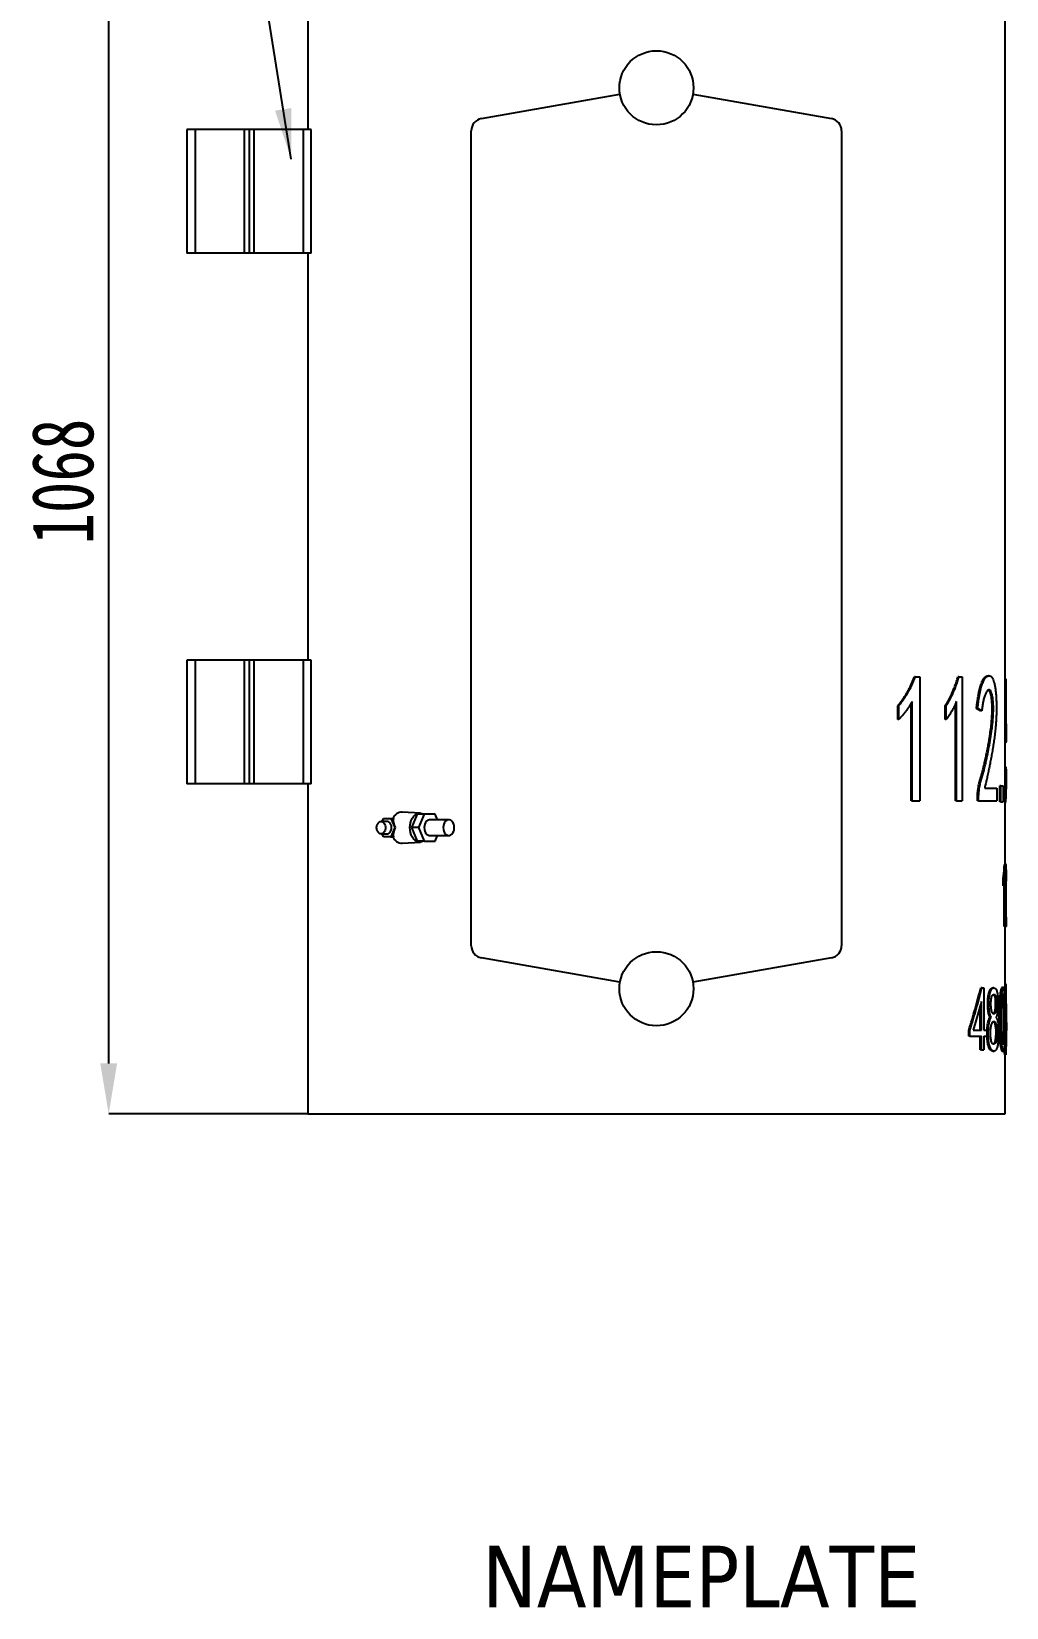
# Model space of a CAD drawing. Header units: millimetres. Extents: x 0 to 6631, y 0 to 4689.
# Drawn here: x 1913 to 2703, y 2361 to 3638 of the extents above; entities that cross this region are included whole.
import ezdxf

# ---------------------------------------------------------------- set-up
doc = ezdxf.new("R2010")
doc.units = ezdxf.units.MM
doc.header["$LTSCALE"] = 13
for name, color, linetype in [('几何体', 7, 'Continuous'), ('尺寸', 3, 'Continuous'), ('注释', 2, 'Continuous')]:
    doc.layers.add(name, color=color, linetype=linetype)
doc.layers.add('铁心', color=3, linetype='Continuous', lineweight=0)
doc.styles.add('SLDTEXTSTYLE0', font='hyswlongfangsong.ttf')
doc.styles.get("Standard").update_dxf_attribs({"font": 'gbenor.shx', "bigfont": 'gbcbig.shx'})
doc.styles.add('Tahoma$001', font='tahoma.ttf', dxfattribs={"height": 2.159784})
doc.dimstyles.new('SLDDIMSTYLE0', dxfattribs={"dimtxt": 50, "dimasz": 40.8, "dimexe": 0, "dimexo": 0.0625, "dimgap": 12.5, "dimtad": 2, "dimdec": 0, "dimrnd": 1e-09, "dimzin": 12, "dimdsep": 46, "dimtxsty": 'SLDTEXTSTYLE0', "dimsah": 1, "dimcen": 0.09, "dimadec": 0, "dimazin": 3, "dimtfac": 1, "dimtdec": 0, "dimtmove": 0, "dimatfit": 0, "dimfxl": 1, "dimfrac": 2, "dimtolj": 1, "dimtzin": 12, "dimarcsym": 0})
doc.dimstyles.new('SLDDIMSTYLE2', dxfattribs={"dimtxt": 0.18, "dimasz": 40.8, "dimexe": 0, "dimexo": 0.0625, "dimgap": 0, "dimtad": 0, "dimtih": 1, "dimtoh": 1, "dimdec": 0, "dimrnd": 1e-09, "dimzin": 0, "dimdsep": 46, "dimtxsty": 'Standard', "dimsah": 1, "dimcen": 0.09, "dimadec": 0, "dimazin": 0, "dimtfac": 40.8, "dimtdec": 0, "dimtofl": 0, "dimtmove": 0, "dimatfit": 3, "dimfxl": 1, "dimfrac": 2, "dimtolj": 1, "dimtzin": 0, "dimarcsym": 0})

# ---------------------------------------------------------------- blocks, each defined once
blk = doc.blocks.new('*D9')
at = {"layer": 'Defpoints', "color": 0, "transparency": 16777216}
for p in [(1975.3, 3828.2), (2130.4, 3828.2), (2136.5, 2760.7)]:
    blk.add_point(p, dxfattribs=at)
at = {"layer": '尺寸', "color": 0, "lineweight": -2, "transparency": 16777216}
for p, q in [((2130.3, 3828.2), (1975.3, 3828.2)), ((1975.3, 2801.5), (1975.3, 3787.4)), ((2136.4, 2760.7), (1975.3, 2760.7))]:
    blk.add_line(p, q, dxfattribs=at)
at = {"layer": '尺寸', "color": 0, "transparency": 16777216}
for points in [[(1968.5, 3787.4), (1982.1, 3787.4), (1975.3, 3828.2)], [(1968.5, 2801.5), (1982.1, 2801.5), (1975.3, 2760.7)]]:
    blk.add_solid(points, dxfattribs=at)
at = {"layer": '尺寸', "color": 0, "transparency": 16777216, "insert": (1912.8, 3273), "char_height": 50, "attachment_point": 2, "rotation": 90, "style": 'SLDTEXTSTYLE0'}
blk.add_mtext('\\A1;1068', dxfattribs=at)

msp = doc.modelspace()

# ---------------------------------------------------------------- linework, layer by layer
at = {"layer": '几何体'}
for p, q in [((2136.5, 3794.19), (2136.5, 3558.19)), ((2701.5, 2962.74), (2701.5, 3673.68)), ((2277.26, 3567.08), (2389.45, 3586.87)), ((2448.54, 3586.87), (2560.73, 3567.08)), ((2038.56, 3558.19), (2038.56, 3458.19)), ((2045.24, 3558.19), (2038.56, 3558.19)), ((2045.24, 3558.19), (2045.24, 3458.19)), ((2085, 3558.19), (2045.24, 3558.19)), ((2085, 3558.19), (2085, 3458.19)), ((2089, 3558.19), (2085, 3558.19)), ((2089, 3558.19), (2089, 3458.19)), ((2093, 3558.19), (2089, 3558.19)), ((2093, 3558.19), (2093, 3458.19)), ((2132.76, 3558.19), (2093, 3558.19)), ((2132.76, 3558.19), (2132.76, 3458.19)), ((2139.43, 3558.19), (2132.76, 3558.19)), ((2139.43, 3458.19), (2139.43, 3558.19)), ((2269, 2896.92), (2269, 3557.24)), ((2569, 3557.24), (2569, 2896.92)), ((2045.24, 3458.19), (2038.56, 3458.19)), ((2085, 3458.19), (2045.24, 3458.19)), ((2089, 3458.19), (2085, 3458.19)), ((2093, 3458.19), (2089, 3458.19)), ((2132.76, 3458.19), (2093, 3458.19)), ((2139.43, 3458.19), (2132.76, 3458.19)), ((2136.5, 3458.19), (2136.5, 3128.19)), ((2038.56, 3128.19), (2038.56, 3028.19)), ((2045.24, 3128.19), (2038.56, 3128.19)), ((2045.24, 3128.19), (2045.24, 3028.19)), ((2085, 3128.19), (2045.24, 3128.19)), ((2085, 3128.19), (2085, 3028.19)), ((2089, 3128.19), (2085, 3128.19)), ((2089, 3128.19), (2089, 3028.19)), ((2093, 3128.19), (2089, 3128.19)), ((2093, 3128.19), (2093, 3028.19)), ((2132.76, 3128.19), (2093, 3128.19)), ((2132.76, 3128.19), (2132.76, 3028.19)), ((2139.43, 3128.19), (2132.76, 3128.19)), ((2139.43, 3028.19), (2139.43, 3128.19)), ((2628.64, 3114.78), (2627.9, 3114.78)), ((2628.64, 3114.78), (2632.38, 3114.78)), ((2632.38, 3114.78), (2632.38, 3014.2)), ((2663.96, 3114.78), (2663.1, 3114.78)), ((2663.96, 3114.78), (2666.74, 3114.78)), ((2666.74, 3114.78), (2666.74, 3014.2)), ((2687.53, 3115.37), (2686.58, 3115.37)), ((2688.55, 3115.59), (2687.95, 3115.59)), ((2688.9, 3115.59), (2688.76, 3115.59)), ((2702.19, 3113.03), (2701.5, 3113.03)), ((2614.59, 3080.28), (2614.59, 3091.39)), ((2615.28, 3091.39), (2614.59, 3091.39)), ((2615.28, 3080.28), (2615.28, 3091.39)), ((2625.38, 3014.2), (2625.38, 3093.63)), ((2626.11, 3014.2), (2626.11, 3094.9)), ((2652.94, 3080.28), (2652.94, 3091.39)), ((2653.77, 3091.39), (2652.94, 3091.39)), ((2653.77, 3080.28), (2653.77, 3091.39)), ((2661.2, 3014.2), (2661.2, 3092.93)), ((2662.06, 3014.2), (2662.06, 3094.9)), ((2615.28, 3080.28), (2614.59, 3080.28)), ((2653.77, 3080.28), (2652.94, 3080.28)), ((2681.61, 3087.3), (2678.22, 3089.05)), ((2679.14, 3089.05), (2678.22, 3089.05)), ((2682.54, 3087.3), (2679.14, 3089.05)), ((2682.54, 3087.3), (2681.61, 3087.3)), ((2702.47, 3062.74), (2701.47, 3062.74)), ((2702.24, 3061.57), (2701.5, 3061.57)), ((2702.24, 3061.57), (2702.47, 3062.74)), ((2702.31, 3041.68), (2701.5, 3041.68)), ((2702.49, 3038.76), (2702.31, 3041.68)), ((2045.24, 3028.19), (2038.56, 3028.19)), ((2085, 3028.19), (2045.24, 3028.19)), ((2089, 3028.19), (2085, 3028.19)), ((2093, 3028.19), (2089, 3028.19)), ((2132.76, 3028.19), (2093, 3028.19)), ((2139.43, 3028.19), (2132.76, 3028.19)), ((2136.5, 3028.19), (2136.5, 2760.69)), ((2697.03, 3013.61), (2697.03, 3026.48)), ((2698.02, 3026.48), (2697.03, 3026.48)), ((2698.02, 3013.61), (2698.02, 3026.48)), ((2698.02, 3026.48), (2699.72, 3026.48)), ((2699.72, 3026.48), (2699.72, 3013.61)), ((2702.49, 3038.76), (2701.49, 3038.76)), ((2626.11, 3014.2), (2625.38, 3014.2)), ((2626.11, 3014.2), (2632.38, 3014.2)), ((2662.06, 3014.2), (2661.2, 3014.2)), ((2662.06, 3014.2), (2666.74, 3014.2)), ((2678.95, 3014.2), (2678.95, 3016.54)), ((2679.87, 3016.54), (2678.95, 3016.54)), ((2679.87, 3014.2), (2678.95, 3014.2)), ((2679.87, 3014.2), (2679.87, 3016.54)), ((2679.87, 3014.2), (2694.66, 3014.2)), ((2684.88, 3024.72), (2694.66, 3024.72)), ((2694.66, 3024.72), (2694.66, 3014.2)), ((2227.97, 3004.27), (2213.09, 3005.27)), ((2225.21, 3003.59), (2220.72, 2992.59)), ((2230.87, 3003.59), (2225.21, 3003.59)), ((2230.87, 3003.59), (2226.38, 2992.59)), ((2239.85, 3003.59), (2230.87, 3003.59)), ((2241.75, 2998.94), (2239.85, 3003.59)), ((2698.02, 3013.61), (2697.03, 3013.61)), ((2698.02, 3013.61), (2699.72, 3013.61)), ((2200.85, 2997.59), (2195.9, 2997.59)), ((2196.77, 2997.59), (2197.79, 3000.09)), ((2197.79, 3000.09), (2203.92, 3000.09)), ((2203.92, 3000.09), (2206.98, 2992.59)), ((2203.92, 3000.09), (2205.89, 3000.09)), ((2206.98, 2992.59), (2203.92, 2985.09)), ((2206.98, 2992.59), (2207.36, 2992.59)), ((2226.38, 2992.59), (2220.72, 2992.59)), ((2220.72, 2992.59), (2225.21, 2981.59)), ((2226.38, 2992.59), (2230.87, 2981.59)), ((2250.78, 2998.94), (2235.36, 2998.94)), ((2195.9, 2987.59), (2200.85, 2987.59)), ((2197.79, 2985.09), (2196.77, 2987.59)), ((2203.92, 2985.09), (2197.79, 2985.09)), ((2203.92, 2985.09), (2205.89, 2985.09)), ((2213.09, 2979.9), (2227.97, 2980.9)), ((2230.87, 2981.59), (2225.21, 2981.59)), ((2230.87, 2981.59), (2239.85, 2981.59)), ((2235.36, 2986.24), (2250.78, 2986.24)), ((2239.85, 2981.59), (2241.75, 2986.24)), ((2701.87, 2962.74), (2700.88, 2962.74)), ((2701.75, 2963.1), (2701.5, 2963.1)), ((2702.09, 2962.74), (2702.09, 2912.44)), ((2699.83, 2945.48), (2699.83, 2951.04)), ((2700.82, 2951.04), (2699.83, 2951.04)), ((2700.82, 2945.48), (2700.82, 2951.04)), ((2701.71, 2912.44), (2701.71, 2952.79)), ((2702.49, 2949.87), (2702.09, 2949.87)), ((2702.39, 2948.99), (2702.49, 2949.87)), ((2700.82, 2945.48), (2699.83, 2945.48)), ((2700.71, 2912.44), (2700.71, 2945.48)), ((2702.39, 2948.99), (2702.09, 2948.99)), ((2701.71, 2912.44), (2700.71, 2912.44)), ((2701.5, 2849.25), (2701.5, 2912.44)), ((2701.71, 2912.44), (2702.09, 2912.44)), ((2702.47, 2913.61), (2702.09, 2913.61)), ((2702.47, 2912.44), (2702.09, 2912.44)), ((2702.47, 2912.44), (2702.47, 2913.61)), ((2389.45, 2867.29), (2277.26, 2887.07)), ((2560.73, 2887.07), (2448.54, 2867.29)), ((2682.61, 2862.74), (2681.68, 2862.74)), ((2682.61, 2862.74), (2684.2, 2862.74)), ((2684.2, 2862.74), (2684.2, 2828.53)), ((2692.39, 2862.73), (2691.42, 2862.73)), ((2699.99, 2863.03), (2699, 2863.03)), ((2702.18, 2865.66), (2701.5, 2865.66)), ((2682.18, 2851.63), (2675.63, 2828.53)), ((2681.25, 2828.53), (2681.25, 2848.35)), ((2682.18, 2828.53), (2682.18, 2851.63)), ((2690.08, 2839.05), (2689.12, 2839.05)), ((2702.5, 2834.71), (2702.5, 2841.68)), ((2672.06, 2823.56), (2672.06, 2828.53)), ((2672.95, 2828.53), (2672.06, 2828.53)), ((2672.95, 2823.56), (2672.06, 2823.56)), ((2672.95, 2823.56), (2672.95, 2828.53)), ((2672.95, 2823.56), (2682.18, 2823.56)), ((2675.63, 2828.53), (2682.18, 2828.53)), ((2681.25, 2812.44), (2681.25, 2823.56)), ((2682.18, 2812.44), (2682.18, 2823.56)), ((2684.2, 2828.53), (2686.61, 2828.53)), ((2684.2, 2823.56), (2686.61, 2823.56)), ((2684.2, 2823.56), (2684.2, 2812.44)), ((2686.61, 2828.53), (2686.61, 2823.56)), ((2687.75, 2826.77), (2686.8, 2826.77)), ((2702.47, 2834.71), (2702.12, 2808.64)), ((2682.18, 2812.44), (2681.25, 2812.44)), ((2682.18, 2812.44), (2684.2, 2812.44)), ((2691.55, 2811.57), (2692.51, 2811.57)), ((2699, 2811.52), (2699.99, 2811.52)), ((2700.95, 2810.4), (2701.05, 2815.51)), ((2701.12, 2808.64), (2700.95, 2810.4)), ((2701.95, 2810.4), (2700.95, 2810.4)), ((2702.12, 2808.64), (2701.95, 2810.4)), ((2702.12, 2808.64), (2701.12, 2808.64)), ((2701.5, 2760.69), (2701.5, 2808.64)), ((2136.5, 2760.69), (2419, 2760.69)), ((2419, 2760.69), (2701.5, 2760.69))]:
    msp.add_line(p, q, dxfattribs=at)
at = {"layer": '几何体', "flags": 128}
for points in [[(2219.31, 2992.59), (2219.44, 2994.62), (2219.81, 2996.59), (2220.42, 2998.44), (2221.25, 3000.11), (2222.26, 3001.55), (2223.45, 3002.72), (2224.75, 3003.58), (2226.15, 3004.11), (2227.58, 3004.29), (2229.02, 3004.11), (2230.4, 3003.59)], [(2192.37, 2992.59), (2192.5, 2993.94), (2192.88, 2995.19), (2193.49, 2996.24), (2194.28, 2997.03), (2195.18, 2997.48), (2196.15, 2997.58), (2197.09, 2997.3), (2197.94, 2996.67), (2198.65, 2995.74), (2199.15, 2994.58), (2199.41, 2993.27), (2199.41, 2991.91), (2199.15, 2990.6), (2198.65, 2989.43), (2197.94, 2988.5), (2197.09, 2987.88), (2196.15, 2987.6), (2195.18, 2987.69), (2194.28, 2988.15), (2193.49, 2988.93), (2192.88, 2989.99), (2192.5, 2991.24), (2192.37, 2992.59)], [(2204.39, 2992.59), (2204.26, 2993.94), (2203.87, 2995.19), (2203.27, 2996.24), (2202.48, 2997.03), (2201.57, 2997.48), (2200.85, 2997.59)], [(2200.85, 2987.59), (2201.57, 2987.69), (2202.48, 2988.15), (2203.27, 2988.93), (2203.87, 2989.99), (2204.26, 2991.24), (2204.39, 2992.59)], [(2230.4, 2981.59), (2229.02, 2981.07), (2227.58, 2980.89), (2226.15, 2981.07), (2224.75, 2981.59), (2223.45, 2982.46), (2222.26, 2983.63), (2221.25, 2985.07), (2220.42, 2986.74), (2219.81, 2988.59), (2219.44, 2990.56), (2219.31, 2992.59)], [(2235.36, 2998.94), (2234.82, 2998.89), (2233.77, 2998.53), (2232.81, 2997.81), (2232, 2996.8), (2231.39, 2995.54), (2231, 2994.11), (2230.87, 2992.59), (2231, 2991.07), (2231.39, 2989.64), (2232, 2988.38), (2232.81, 2987.36), (2233.77, 2986.65), (2234.82, 2986.28), (2235.36, 2986.24)], [(2255.27, 2992.59), (2255.14, 2994.11), (2254.75, 2995.54), (2254.14, 2996.8), (2253.33, 2997.81), (2252.37, 2998.53), (2251.32, 2998.89), (2250.23, 2998.89), (2249.18, 2998.53), (2248.23, 2997.81), (2247.41, 2996.8), (2246.8, 2995.54), (2246.42, 2994.11), (2246.29, 2992.59), (2246.42, 2991.07), (2246.8, 2989.64), (2247.41, 2988.38), (2248.23, 2987.36), (2249.18, 2986.65), (2250.23, 2986.28), (2251.32, 2986.28), (2252.37, 2986.65), (2253.33, 2987.36), (2254.14, 2988.38), (2254.75, 2989.64), (2255.14, 2991.07), (2255.27, 2992.59)]]:
    msp.add_lwpolyline(points, dxfattribs=at)
at = {"layer": '几何体'}
for centre in [(2419, 3592.08), (2419, 2862.08)]:
    msp.add_circle(centre, 30, dxfattribs=at)
for centre, radius, start, end in [((2279, 3557.24), 10, 100, 180), ((2559, 3557.24), 10, 0, 80), ((2213.17, 2996.88), 8.39, 90.5676, 157.53955), ((2213.17, 2988.29), 8.39, 202.46045, 269.4324), ((2279, 2896.92), 10, 180, 260), ((2559, 2896.92), 10, 280, 0)]:
    msp.add_arc(centre, radius, start, end, dxfattribs=at)
for centre, major_axis, start_param, end_param in [((2216.03, 2992.93), (-7.85, 11.69), 0.6029351, 1.2415317), ((2216.03, 2992.25), (7.85, 11.69), 1.900061, 2.5386575)]:
    msp.add_ellipse(centre, major_axis=major_axis, ratio=0.5547446, start_param=start_param, end_param=end_param, dxfattribs=at)
for points, knots in [([(2614.59, 3091.39), (2615.11, 3092.02), (2616.14, 3093.26), (2617.61, 3095.23), (2619.01, 3097.24), (2620.37, 3099.27), (2621.66, 3101.44), (2622.8, 3103.48), (2623.82, 3105.41), (2624.71, 3107.22), (2625.57, 3109.08), (2626.4, 3110.96), (2627.17, 3112.85), (2627.65, 3114.13), (2627.9, 3114.78)], [0, 0, 0, 0, 0.0950665, 0.1866082, 0.2817274, 0.3734389, 0.4637624, 0.5629726, 0.6326159, 0.7040611, 0.7823685, 0.8551898, 0.9256407, 1, 1, 1, 1]), ([(2615.28, 3091.39), (2615.81, 3092.02), (2616.84, 3093.26), (2618.32, 3095.23), (2619.72, 3097.24), (2621.08, 3099.27), (2622.38, 3101.44), (2623.53, 3103.48), (2624.55, 3105.41), (2625.44, 3107.22), (2626.3, 3109.08), (2627.13, 3110.96), (2627.9, 3112.85), (2628.39, 3114.13), (2628.64, 3114.78)], [0, 0, 0, 0, 0.0951227, 0.1867024, 0.2818552, 0.3735854, 0.4639196, 0.5631281, 0.6327596, 0.7041913, 0.7824744, 0.855267, 0.9256852, 1, 1, 1, 1]), ([(2652.94, 3091.39), (2653.35, 3092.02), (2654.14, 3093.26), (2655.28, 3095.23), (2656.36, 3097.24), (2657.4, 3099.27), (2658.38, 3101.44), (2659.25, 3103.48), (2660.03, 3105.41), (2660.7, 3107.22), (2661.35, 3109.08), (2661.97, 3110.96), (2662.55, 3112.85), (2662.91, 3114.13), (2663.1, 3114.78)], [0, 0, 0, 0, 0.0950665, 0.1866082, 0.2817274, 0.3734389, 0.4637624, 0.5629726, 0.6326159, 0.7040611, 0.7823685, 0.8551898, 0.9256407, 1, 1, 1, 1]), ([(2653.77, 3091.39), (2654.18, 3092.02), (2654.98, 3093.26), (2656.12, 3095.23), (2657.2, 3097.24), (2658.24, 3099.27), (2659.23, 3101.44), (2660.11, 3103.48), (2660.88, 3105.41), (2661.55, 3107.22), (2662.21, 3109.08), (2662.83, 3110.96), (2663.41, 3112.85), (2663.77, 3114.13), (2663.96, 3114.78)], [0, 0, 0, 0, 0.0951227, 0.1867024, 0.2818552, 0.3735854, 0.4639196, 0.5631281, 0.6327596, 0.7041913, 0.7824744, 0.855267, 0.9256852, 1, 1, 1, 1]), ([(2678.22, 3089.05), (2678.3, 3089.77), (2678.44, 3090.94), (2678.63, 3092.52), (2678.79, 3093.74), (2678.94, 3094.87), (2679.25, 3096.98), (2679.69, 3099.8), (2680.37, 3103.21), (2681.05, 3106.05), (2681.78, 3108.46), (2682.52, 3110.41), (2683.27, 3112.03), (2684, 3113.26), (2684.69, 3114.17), (2685.22, 3114.64), (2685.6, 3114.92), (2685.82, 3115.06), (2686.03, 3115.17), (2686.29, 3115.28), (2686.47, 3115.33), (2686.58, 3115.37)], [0, 0, 0, 0, 0.0596447, 0.0975478, 0.1309369, 0.1622896, 0.1924, 0.3108502, 0.4041949, 0.4987692, 0.5789271, 0.6511093, 0.7231694, 0.7891174, 0.8435053, 0.9004291, 0.9194226, 0.9369568, 0.9539893, 0.9721687, 1, 1, 1, 1]), ([(2678.95, 3016.54), (2678.97, 3017.04), (2679, 3017.88), (2679.05, 3019.03), (2679.11, 3019.96), (2679.18, 3020.87), (2679.28, 3021.79), (2679.45, 3023.29), (2679.73, 3025.36), (2680.23, 3027.87), (2680.84, 3030.45), (2681.47, 3032.43), (2681.94, 3033.97), (2682.24, 3034.99), (2682.52, 3036), (2682.92, 3037.44), (2683.43, 3039.37), (2684.01, 3041.73), (2684.46, 3043.62), (2684.77, 3044.98), (2684.98, 3045.93), (2685.22, 3047.01), (2685.48, 3048.24), (2685.81, 3049.74), (2686.2, 3051.59), (2686.67, 3053.9), (2687.13, 3056.25), (2687.58, 3058.59), (2687.98, 3060.83), (2688.38, 3063.13), (2688.97, 3066.67), (2689.65, 3071.15), (2690.31, 3076.62), (2690.67, 3081.08), (2690.88, 3084.6), (2690.95, 3087.23), (2690.97, 3090.08), (2690.87, 3093.15), (2690.61, 3096.32), (2690.18, 3099.13), (2689.61, 3101.46), (2688.93, 3103.19), (2688.34, 3104.11), (2687.97, 3104.16), (2687.88, 3104.18)], [0, 0, 0, 0, 0.0148493, 0.0246261, 0.0338007, 0.0426885, 0.051731, 0.0616978, 0.0884851, 0.1155618, 0.1447702, 0.1773491, 0.1916704, 0.2032275, 0.2157253, 0.2290119, 0.2566451, 0.2859712, 0.3139291, 0.3236483, 0.3341538, 0.3470263, 0.3613727, 0.3772197, 0.3997545, 0.4257961, 0.457048, 0.48087, 0.5059664, 0.5331124, 0.5587889, 0.6245752, 0.6807841, 0.7329618, 0.7606836, 0.7859251, 0.810495, 0.8439962, 0.8760958, 0.9067174, 0.9372801, 0.9653236, 0.9917271, 1, 1, 1, 1]), ([(2679.14, 3089.05), (2679.25, 3090.07), (2679.49, 3092.09), (2679.88, 3095.07), (2680.33, 3097.97), (2680.81, 3100.84), (2681.39, 3103.59), (2681.98, 3106.01), (2682.58, 3108.06), (2683.19, 3109.75), (2683.84, 3111.27), (2684.53, 3112.61), (2685.25, 3113.71), (2685.88, 3114.4), (2686.39, 3114.81), (2686.77, 3115.08), (2687.15, 3115.25), (2687.4, 3115.33), (2687.53, 3115.37)], [0, 0, 0, 0, 0.0846127, 0.1670995, 0.2497495, 0.3330093, 0.4160085, 0.4995704, 0.5618091, 0.6245547, 0.6870794, 0.7496188, 0.8121801, 0.8747462, 0.9060567, 0.9373685, 0.9686819, 1, 1, 1, 1]), ([(2679.87, 3016.54), (2679.9, 3017.21), (2679.94, 3018.56), (2680.07, 3020.56), (2680.27, 3022.52), (2680.62, 3025.24), (2681.27, 3028.57), (2682.3, 3032.18), (2683.38, 3035.63), (2684.35, 3039.31), (2685.27, 3043.02), (2686.13, 3046.84), (2687.18, 3051.68), (2688.38, 3057.67), (2689.66, 3064.87), (2690.59, 3070.99), (2691.19, 3076.03), (2691.55, 3079.88), (2691.82, 3083.82), (2691.92, 3087.19), (2691.92, 3089.9), (2691.88, 3091.92), (2691.77, 3093.91), (2691.54, 3096.49), (2691.18, 3098.9), (2690.69, 3100.96), (2690.25, 3102.33), (2689.74, 3103.42), (2689.17, 3104.13), (2688.65, 3104.36), (2688.23, 3104.33), (2687.81, 3104.17), (2687.27, 3103.77), (2686.65, 3103.07), (2686.06, 3102.08), (2685.49, 3100.91), (2684.95, 3099.62), (2684.46, 3098.15), (2684.02, 3096.54), (2683.64, 3094.83), (2683.3, 3093.03), (2683.01, 3091.16), (2682.77, 3089.23), (2682.62, 3087.94), (2682.54, 3087.3)], [0, 0, 0, 0, 0.0156151, 0.0312276, 0.0468425, 0.0624608, 0.0973667, 0.132318, 0.1671114, 0.202017, 0.2379626, 0.2724694, 0.3077523, 0.3718624, 0.4359365, 0.5000166, 0.5312582, 0.5624894, 0.5937168, 0.6249206, 0.6405324, 0.6561423, 0.6717532, 0.6873663, 0.7185312, 0.7341596, 0.7497929, 0.7654272, 0.7810657, 0.7967072, 0.8043819, 0.8123747, 0.8280316, 0.8436857, 0.8593325, 0.874981, 0.8906232, 0.9062582, 0.9218881, 0.9375145, 0.9527854, 0.9687593, 0.9843796, 1, 1, 1, 1]), ([(2687.53, 3115.37), (2687.72, 3115.43), (2688.1, 3115.55), (2688.66, 3115.63), (2689.21, 3115.55), (2689.74, 3115.34), (2690.26, 3114.97), (2690.75, 3114.39), (2691.21, 3113.63), (2691.78, 3112.4), (2692.42, 3110.61), (2693.06, 3107.98), (2693.54, 3104.93), (2693.92, 3101.69), (2694.2, 3098.29), (2694.36, 3094.77), (2694.43, 3091.2), (2694.42, 3087.62), (2694.36, 3084.04), (2694.19, 3080.53), (2693.97, 3077.07), (2693.63, 3073.13), (2693.17, 3068.74), (2692.56, 3063.94), (2691.86, 3059.27), (2691.12, 3054.71), (2690.31, 3050.17), (2689.5, 3045.9), (2688.69, 3041.79), (2687.86, 3037.85), (2687.15, 3034.56), (2686.58, 3031.99), (2686.17, 3030.21), (2685.77, 3028.49), (2685.34, 3026.65), (2685.05, 3025.41), (2684.88, 3024.72)], [0, 0, 0, 0, 0.0156665, 0.0313308, 0.0469942, 0.0626575, 0.0783154, 0.09397, 0.1096212, 0.1252699, 0.1565356, 0.1877645, 0.2189898, 0.2502187, 0.2814342, 0.3126434, 0.3438565, 0.3750727, 0.4062891, 0.4375041, 0.4687306, 0.4999604, 0.5465884, 0.5933034, 0.6398638, 0.686587, 0.7318869, 0.780109, 0.8195584, 0.8600782, 0.9042914, 0.9233595, 0.9414785, 0.9606335, 0.9781771, 1, 1, 1, 1]), ([(2686.58, 3115.37), (2686.73, 3115.42), (2686.98, 3115.49), (2687.31, 3115.57), (2687.58, 3115.6), (2687.79, 3115.6), (2687.91, 3115.59), (2687.95, 3115.58)], [0, 0, 0, 0, 0.322089, 0.5332523, 0.7314624, 0.9221027, 1, 1, 1, 1]), ([(2702.47, 3062.74), (2702.46, 3063.94), (2702.45, 3066.29), (2702.44, 3069.91), (2702.43, 3073.48), (2702.41, 3077.08), (2702.4, 3080.63), (2702.38, 3084.23), (2702.36, 3087.81), (2702.34, 3091.37), (2702.32, 3094.81), (2702.3, 3098.39), (2702.28, 3101.61), (2702.26, 3104.63), (2702.24, 3107.16), (2702.22, 3109.98), (2702.2, 3111.91), (2702.19, 3113.03)], [0, 0, 0, 0, 0.0719943, 0.1412565, 0.2159705, 0.2850591, 0.356249, 0.427841, 0.4999921, 0.5692565, 0.6399889, 0.7048273, 0.7824746, 0.8323024, 0.8850137, 0.9333681, 1, 1, 1, 1]), ([(2626.11, 3094.9), (2625.72, 3094.22), (2624.94, 3092.85), (2623.73, 3090.86), (2622.44, 3088.95), (2621.08, 3087.08), (2619.7, 3085.29), (2618.27, 3083.55), (2616.8, 3081.91), (2615.79, 3080.82), (2615.28, 3080.28)], [0, 0, 0, 0, 0.1249538, 0.2499124, 0.3748899, 0.4998872, 0.6291311, 0.7499161, 0.874953, 1, 1, 1, 1]), ([(2662.06, 3094.9), (2661.77, 3094.22), (2661.18, 3092.85), (2660.26, 3090.86), (2659.28, 3088.95), (2658.24, 3087.08), (2657.18, 3085.29), (2656.08, 3083.55), (2654.95, 3081.91), (2654.16, 3080.82), (2653.77, 3080.28)], [0, 0, 0, 0, 0.1249538, 0.2499124, 0.3748899, 0.4998872, 0.6291311, 0.7499161, 0.874953, 1, 1, 1, 1]), ([(2701.5, 3012.48), (2701.61, 3012.68), (2701.79, 3013), (2701.97, 3014.17), (2702.13, 3015.63), (2702.25, 3017.48), (2702.33, 3019.59), (2702.39, 3021.97), (2702.44, 3025.35), (2702.46, 3028.82), (2702.48, 3031.47), (2702.48, 3033.26), (2702.48, 3035.07), (2702.49, 3036.9), (2702.49, 3038.14), (2702.49, 3038.76)], [0, 0, 0, 0, 0.1187017, 0.1817569, 0.2448214, 0.3707684, 0.4337783, 0.4967356, 0.6225025, 0.7483187, 0.7986299, 0.8484729, 0.8981211, 0.9488247, 1, 1, 1, 1]), ([(2699.83, 2951.04), (2699.9, 2951.49), (2700.04, 2952.42), (2700.22, 2953.92), (2700.39, 2955.51), (2700.54, 2957.17), (2700.67, 2958.95), (2700.78, 2960.78), (2700.85, 2962.09), (2700.88, 2962.74)], [0, 0, 0, 0, 0.140809, 0.2894536, 0.4255209, 0.5751715, 0.7124733, 0.8585177, 1, 1, 1, 1]), ([(2700.82, 2951.04), (2700.89, 2951.49), (2701.04, 2952.42), (2701.22, 2953.92), (2701.39, 2955.51), (2701.53, 2957.17), (2701.67, 2958.95), (2701.78, 2960.78), (2701.84, 2962.09), (2701.87, 2962.74)], [0, 0, 0, 0, 0.1408872, 0.2895872, 0.4256826, 0.5753355, 0.7126119, 0.858601, 1, 1, 1, 1]), ([(2701.99, 2963.03), (2701.96, 2963.06), (2701.91, 2963.13), (2701.83, 2963.16), (2701.77, 2963.11), (2701.75, 2963.09)], [0, 0, 0, 0, 0.37102795, 0.73458955, 1, 1, 1, 1]), ([(2702.49, 2949.87), (2702.48, 2950.42), (2702.48, 2951.52), (2702.47, 2953.13), (2702.46, 2954.96), (2702.44, 2956.96), (2702.4, 2958.98), (2702.34, 2960.66), (2702.27, 2961.72), (2702.19, 2962.34), (2702.13, 2962.68), (2702.06, 2962.92), (2702.01, 2962.99), (2701.99, 2963.03)], [0, 0, 0, 0, 0.0832086, 0.1663713, 0.2498005, 0.3746766, 0.4995761, 0.6245065, 0.7495366, 0.8121323, 0.874743, 0.9373661, 1, 1, 1, 1]), ([(2701.71, 2952.79), (2701.67, 2952.32), (2701.6, 2951.4), (2701.47, 2950.08), (2701.33, 2948.85), (2701.18, 2947.67), (2701.01, 2946.55), (2700.89, 2945.85), (2700.82, 2945.48)], [0, 0, 0, 0, 0.1691655, 0.3266841, 0.4998887, 0.6678898, 0.8300553, 1, 1, 1, 1]), ([(2702.47, 2913.61), (2702.47, 2914.1), (2702.47, 2915.07), (2702.47, 2916.48), (2702.45, 2918.43), (2702.42, 2920.68), (2702.35, 2922.93), (2702.27, 2925.46), (2702.18, 2927.77), (2702.11, 2929.26), (2702.09, 2929.87)], [0, 0, 0, 0, 0.0713568, 0.1435441, 0.2150478, 0.3823433, 0.5493208, 0.7171844, 0.8847161, 1, 1, 1, 1]), ([(2689.12, 2839.05), (2689.04, 2839.22), (2688.91, 2839.5), (2688.73, 2839.9), (2688.59, 2840.24), (2688.35, 2840.89), (2688.02, 2841.92), (2687.68, 2843.62), (2687.47, 2845.61), (2687.33, 2847.83), (2687.28, 2850.14), (2687.34, 2852.38), (2687.51, 2854.48), (2687.82, 2856.45), (2688.23, 2858.3), (2688.71, 2859.91), (2689.23, 2861.18), (2689.8, 2862.03), (2690.43, 2862.52), (2690.99, 2862.76), (2691.32, 2862.72), (2691.42, 2862.7)], [0, 0, 0, 0, 0.0277575, 0.0459851, 0.062495, 0.0779168, 0.135813, 0.190273, 0.2506035, 0.3168405, 0.3852447, 0.450086, 0.5102413, 0.5713111, 0.6400611, 0.7071099, 0.7666137, 0.8248531, 0.8922543, 0.9658963, 1, 1, 1, 1]), ([(2690.08, 2839.05), (2689.96, 2839.32), (2689.71, 2839.84), (2689.35, 2840.73), (2688.98, 2841.92), (2688.64, 2843.56), (2688.42, 2845.66), (2688.28, 2847.83), (2688.24, 2850.04), (2688.28, 2852.25), (2688.45, 2854.41), (2688.76, 2856.38), (2689.16, 2858.19), (2689.63, 2859.78), (2690.15, 2861.12), (2690.73, 2862), (2691.34, 2862.49), (2691.95, 2862.74), (2692.55, 2862.75), (2693.12, 2862.59), (2693.67, 2862.2), (2694.18, 2861.45), (2694.63, 2860.32), (2695.05, 2859.04), (2695.38, 2857.36), (2695.62, 2855.42), (2695.77, 2853.32), (2695.83, 2851.11), (2695.8, 2848.9), (2695.71, 2846.73), (2695.57, 2844.6), (2695.31, 2842.71), (2695.01, 2841.27), (2694.69, 2840.21), (2694.4, 2839.43), (2694.19, 2838.98), (2694.08, 2838.76)], [0, 0, 0, 0, 0.0211772, 0.042109, 0.0625792, 0.0937609, 0.1249662, 0.1561805, 0.1873945, 0.2185972, 0.2497887, 0.2807854, 0.3122444, 0.3436973, 0.3747882, 0.4054943, 0.4370253, 0.4687094, 0.5000025, 0.5313322, 0.5626507, 0.5939455, 0.6252408, 0.6565109, 0.6877312, 0.7188796, 0.7501473, 0.7813329, 0.8125381, 0.8437522, 0.8749548, 0.906163, 0.9373975, 0.9581713, 0.9789165, 1, 1, 1, 1]), ([(2699, 2863), (2698.93, 2862.99), (2698.77, 2862.97), (2698.51, 2862.61), (2698.21, 2861.93), (2697.93, 2860.9), (2697.58, 2859.13), (2697.19, 2856.46), (2696.83, 2852.75), (2696.63, 2849.17), (2696.53, 2845.95), (2696.47, 2843.16), (2696.45, 2841.29), (2696.44, 2840.36)], [0, 0, 0, 0, 0.0469414, 0.1150394, 0.183106, 0.2511813, 0.3192779, 0.4552776, 0.5913384, 0.7274614, 0.8171484, 0.9097574, 1, 1, 1, 1]), ([(2697.43, 2840.36), (2697.43, 2841.29), (2697.45, 2843.16), (2697.51, 2845.95), (2697.62, 2849.17), (2697.81, 2852.75), (2698.11, 2855.84), (2698.41, 2858.06), (2698.65, 2859.57), (2698.92, 2860.9), (2699.2, 2861.93), (2699.5, 2862.62), (2699.79, 2862.98), (2700.08, 2863.07), (2700.34, 2862.86), (2700.58, 2862.2), (2700.79, 2861.2), (2700.97, 2859.87), (2701.16, 2857.83), (2701.31, 2855.48), (2701.41, 2852.94), (2701.5, 2849.86), (2701.57, 2845.49), (2701.6, 2839.9), (2701.59, 2834.76), (2701.57, 2830.09), (2701.52, 2825.94), (2701.42, 2821.88), (2701.3, 2818.67), (2701.14, 2816.37), (2701, 2814.85), (2700.82, 2813.57), (2700.61, 2812.57), (2700.38, 2811.85), (2700.11, 2811.48), (2699.83, 2811.52), (2699.54, 2811.96), (2699.25, 2812.74), (2698.97, 2813.75), (2698.69, 2814.96), (2698.43, 2816.38), (2698.2, 2818.01), (2698.03, 2819.87), (2697.88, 2821.79), (2697.7, 2824.41), (2697.53, 2827.8), (2697.43, 2831.98), (2697.4, 2836.18), (2697.42, 2838.97), (2697.43, 2840.36)], [0, 0, 0, 0, 0.0206812, 0.0419076, 0.062467, 0.0936749, 0.1248841, 0.1405159, 0.1561532, 0.1717941, 0.1874384, 0.203088, 0.2187489, 0.2344115, 0.2500653, 0.2657126, 0.2813556, 0.296992, 0.312628, 0.343839, 0.3594624, 0.3750811, 0.4165119, 0.457999, 0.4999645, 0.5311958, 0.5624252, 0.5936473, 0.6248497, 0.6404774, 0.6561054, 0.6717471, 0.6873957, 0.7030439, 0.7187026, 0.7343587, 0.7500106, 0.7656607, 0.781316, 0.7969472, 0.8125998, 0.8282241, 0.843845, 0.8594697, 0.8750926, 0.9063162, 0.9375338, 0.9689705, 1, 1, 1, 1]), ([(2689.91, 2849.87), (2689.95, 2848.77), (2690, 2847.11), (2690.32, 2845.18), (2690.6, 2843.84), (2690.97, 2842.78), (2691.39, 2842.1), (2691.84, 2841.75), (2692.28, 2841.65), (2692.72, 2841.74), (2693.14, 2842.07), (2693.53, 2842.71), (2693.86, 2843.71), (2694.11, 2844.99), (2694.31, 2846.43), (2694.43, 2848.02), (2694.47, 2849.66), (2694.46, 2851.31), (2694.39, 2852.94), (2694.22, 2854.46), (2693.96, 2855.71), (2693.61, 2856.61), (2693.22, 2857.19), (2692.8, 2857.48), (2692.22, 2857.56), (2691.62, 2857.35), (2691.11, 2856.75), (2690.83, 2856.25), (2690.57, 2855.61), (2690.31, 2854.57), (2690.08, 2853.11), (2689.93, 2851.52), (2689.92, 2850.42), (2689.91, 2849.87)], [0, 0, 0, 0, 0.0621159, 0.0933546, 0.1246053, 0.1558422, 0.1871207, 0.218429, 0.249767, 0.2811059, 0.3124172, 0.3437089, 0.3749658, 0.4062097, 0.4374373, 0.468656, 0.4998753, 0.5310933, 0.5622995, 0.5934891, 0.6247037, 0.6559628, 0.6872709, 0.7185963, 0.7499349, 0.8125153, 0.8438258, 0.8601201, 0.8751442, 0.9063676, 0.9375851, 0.9687977, 1, 1, 1, 1]), ([(2691.96, 2857.35), (2692.06, 2857.29), (2692.3, 2857.15), (2692.64, 2856.61), (2692.99, 2855.71), (2693.21, 2854.67), (2693.34, 2853.7), (2693.43, 2852.68), (2693.49, 2851.31), (2693.5, 2849.66), (2693.46, 2848.02), (2693.34, 2846.43), (2693.14, 2844.99), (2692.89, 2843.7), (2692.56, 2842.72), (2692.19, 2842.08), (2691.92, 2841.91), (2691.8, 2841.82)], [0, 0, 0, 0, 0.0505565, 0.1243007, 0.1979759, 0.2716143, 0.3079367, 0.3454276, 0.4191492, 0.4929085, 0.5666673, 0.6404043, 0.7141247, 0.7878383, 0.8615222, 0.9352355, 1, 1, 1, 1]), ([(2698.52, 2842.12), (2698.49, 2840.08), (2698.44, 2836), (2698.51, 2830.87), (2698.65, 2826.86), (2698.8, 2823.94), (2698.99, 2821.65), (2699.18, 2820.02), (2699.35, 2818.96), (2699.54, 2818.07), (2699.74, 2817.45), (2699.95, 2817.18), (2700.15, 2817.33), (2700.33, 2817.86), (2700.49, 2818.67), (2700.63, 2819.7), (2700.77, 2821.33), (2700.89, 2823.65), (2700.98, 2826.6), (2701.04, 2829.62), (2701.07, 2832.46), (2701.07, 2835.14), (2701.07, 2837.6), (2701.06, 2840.11), (2701.05, 2842.54), (2701.03, 2844.85), (2701, 2846.98), (2700.96, 2848.98), (2700.88, 2851.24), (2700.78, 2853.27), (2700.65, 2854.98), (2700.53, 2856.11), (2700.38, 2856.99), (2700.19, 2857.51), (2699.99, 2857.68), (2699.78, 2857.49), (2699.58, 2856.93), (2699.39, 2856.06), (2699.23, 2854.98), (2699.03, 2853.38), (2698.85, 2851.09), (2698.69, 2848.17), (2698.58, 2845.16), (2698.54, 2843.13), (2698.52, 2842.12)], [0, 0, 0, 0, 0.06246, 0.1248895, 0.1561321, 0.187367, 0.2185917, 0.2342292, 0.2498677, 0.2655151, 0.2811622, 0.2968064, 0.3124471, 0.3280981, 0.3437461, 0.3593835, 0.3750158, 0.406218, 0.4374583, 0.4686995, 0.4999378, 0.5246186, 0.5504592, 0.5751856, 0.6010324, 0.6249255, 0.6459085, 0.6664529, 0.687414, 0.7186497, 0.7342843, 0.749914, 0.7655438, 0.7811847, 0.7968404, 0.812486, 0.8281336, 0.8437747, 0.8594153, 0.8750529, 0.9062726, 0.9375128, 0.9687543, 1, 1, 1, 1]), ([(2699.47, 2856.38), (2699.49, 2856.28), (2699.56, 2855.9), (2699.66, 2854.97), (2699.75, 2853.7), (2699.83, 2852.33), (2699.89, 2850.91), (2699.95, 2849.46), (2699.99, 2847.98), (2700.01, 2846.47), (2700.04, 2844.44), (2700.06, 2841.88), (2700.07, 2838.82), (2700.08, 2835.75), (2700.07, 2832.68), (2700.04, 2829.62), (2699.98, 2826.61), (2699.89, 2823.64), (2699.75, 2820.89), (2699.59, 2819.15), (2699.47, 2818.57), (2699.46, 2818.51)], [0, 0, 0, 0, 0.01364, 0.0511982, 0.0887894, 0.1263857, 0.1639872, 0.2019503, 0.2391877, 0.2767884, 0.3143929, 0.3896035, 0.464814, 0.5400276, 0.6152309, 0.6904194, 0.7656079, 0.8407814, 0.9158322, 0.990691, 1, 1, 1, 1]), ([(2686.8, 2826.77), (2686.84, 2828.04), (2686.91, 2830.58), (2687.38, 2834.14), (2688.14, 2837.16), (2688.79, 2838.42), (2689.12, 2839.05)], [0, 0, 0, 0, 0.25002093, 0.5001627, 0.74982506, 1, 1, 1, 1]), ([(2687.75, 2826.77), (2687.78, 2828.04), (2687.85, 2830.58), (2688.33, 2834.14), (2689.09, 2837.16), (2689.75, 2838.42), (2690.08, 2839.05)], [0, 0, 0, 0, 0.2497551, 0.4997448, 0.7494881, 1, 1, 1, 1]), ([(2694.08, 2838.76), (2694.19, 2838.62), (2694.4, 2838.35), (2694.7, 2837.81), (2694.97, 2837.23), (2695.19, 2836.59), (2695.43, 2835.73), (2695.69, 2834.43), (2695.91, 2832.6), (2696.05, 2830.65), (2696.13, 2828.6), (2696.15, 2826.51), (2696.12, 2824.4), (2696.06, 2822.34), (2695.93, 2820.34), (2695.72, 2818.49), (2695.47, 2816.73), (2695.18, 2815.11), (2694.8, 2813.79), (2694.37, 2812.83), (2693.89, 2812.15), (2693.38, 2811.78), (2692.85, 2811.58), (2692.3, 2811.55), (2691.74, 2811.64), (2691.16, 2811.89), (2690.58, 2812.33), (2690.01, 2813.01), (2689.46, 2814), (2688.95, 2815.25), (2688.52, 2816.8), (2688.17, 2818.59), (2687.95, 2820.57), (2687.85, 2822.4), (2687.78, 2824), (2687.75, 2825.38), (2687.75, 2826.3), (2687.75, 2826.77)], [0, 0, 0, 0, 0.0209276, 0.0417367, 0.062614, 0.0782568, 0.0938985, 0.1250885, 0.1562945, 0.1874926, 0.2173772, 0.249896, 0.2811073, 0.3123091, 0.3435061, 0.3747255, 0.4059643, 0.4372036, 0.4684308, 0.4997066, 0.5309474, 0.561598, 0.5935603, 0.6249517, 0.6562747, 0.687595, 0.7189051, 0.7502011, 0.7814818, 0.8127269, 0.8439613, 0.8751602, 0.9063546, 0.9375654, 0.9586219, 0.9789638, 1, 1, 1, 1]), ([(2689.6, 2827.06), (2689.6, 2826.43), (2689.6, 2825.16), (2689.69, 2823.26), (2689.86, 2821.43), (2690.14, 2819.75), (2690.56, 2818.5), (2691.07, 2817.74), (2691.59, 2817.36), (2692.19, 2817.17), (2692.87, 2817.34), (2693.5, 2817.84), (2694, 2818.81), (2694.35, 2820.11), (2694.58, 2821.76), (2694.74, 2823.55), (2694.83, 2825.42), (2694.84, 2827.33), (2694.78, 2829.23), (2694.6, 2831), (2694.31, 2832.47), (2693.95, 2833.67), (2693.54, 2834.62), (2693.08, 2835.3), (2692.59, 2835.6), (2692.08, 2835.58), (2691.57, 2835.27), (2691.07, 2834.63), (2690.6, 2833.63), (2690.19, 2832.34), (2689.86, 2830.76), (2689.66, 2828.97), (2689.62, 2827.7), (2689.6, 2827.06)], [0, 0, 0, 0, 0.0312202, 0.0624403, 0.0940973, 0.1248399, 0.1560172, 0.1872739, 0.2185901, 0.2499276, 0.2969035, 0.3438432, 0.3750987, 0.4063198, 0.4375055, 0.4687333, 0.4999509, 0.5311549, 0.5623513, 0.5935217, 0.6247316, 0.6560036, 0.6873008, 0.7186009, 0.7499107, 0.781234, 0.8125532, 0.8438479, 0.8751278, 0.9063765, 0.9375918, 0.9688003, 1, 1, 1, 1]), ([(2691.87, 2835.39), (2691.95, 2835.35), (2692.2, 2835.22), (2692.57, 2834.61), (2692.98, 2833.68), (2693.34, 2832.47), (2693.63, 2831), (2693.81, 2829.23), (2693.87, 2827.33), (2693.85, 2825.42), (2693.76, 2823.55), (2693.61, 2821.76), (2693.38, 2820.11), (2693.09, 2819.03), (2692.82, 2818.39), (2692.45, 2817.79), (2692.08, 2817.42), (2691.77, 2817.37), (2691.7, 2817.36)], [0, 0, 0, 0, 0.03514808, 0.10467129, 0.17421931, 0.24374869, 0.31319042, 0.38260077, 0.45210371, 0.52162915, 0.59117523, 0.66072343, 0.73013928, 0.79956779, 0.83435948, 0.86915257, 0.97338861, 1, 1, 1, 1]), ([(2696.44, 2840.36), (2696.44, 2838.5), (2696.42, 2834.77), (2696.49, 2829.17), (2696.68, 2825.08), (2696.85, 2822.44), (2696.94, 2821.14), (2697.06, 2819.65), (2697.22, 2818.01), (2697.45, 2816.38), (2697.7, 2814.96), (2697.98, 2813.75), (2698.26, 2812.73), (2698.55, 2811.97), (2698.8, 2811.55), (2698.95, 2811.56), (2699, 2811.57)], [0, 0, 0, 0, 0.1513883, 0.3039281, 0.4554287, 0.4931685, 0.5322598, 0.5693536, 0.6262802, 0.6831887, 0.7402153, 0.797049, 0.8539946, 0.9109012, 0.9677964, 1, 1, 1, 1]), ([(2691.54, 2811.61), (2691.37, 2811.6), (2690.93, 2811.56), (2690.2, 2811.87), (2689.48, 2812.45), (2688.86, 2813.32), (2688.35, 2814.34), (2687.87, 2815.67), (2687.47, 2817.22), (2687.17, 2819), (2687.02, 2820.54), (2686.94, 2821.77), (2686.89, 2822.64), (2686.85, 2823.56), (2686.82, 2824.48), (2686.81, 2825.55), (2686.8, 2826.32), (2686.8, 2826.77)], [0, 0, 0, 0, 0.0765699, 0.1966535, 0.3055854, 0.3795296, 0.4606608, 0.5380142, 0.6171746, 0.6932471, 0.7725214, 0.8034568, 0.8390726, 0.8753838, 0.9111741, 0.9470316, 1, 1, 1, 1])]:
    msp.add_open_spline(points, degree=3, knots=knots, dxfattribs=at)
for points in [[(2672.06, 2828.53), (2673.77, 2834.23), (2677.21, 2845.63), (2680.19, 2857.03), (2681.68, 2862.74)], [(2672.95, 2828.53), (2674.68, 2834.23), (2678.12, 2845.63), (2681.12, 2857.03), (2682.61, 2862.74)], [(2701.95, 2810.4), (2702.2, 2819.61), (2702.7, 2838.03), (2702.35, 2856.45), (2702.18, 2865.66)]]:
    msp.add_open_spline(points, degree=3, dxfattribs=at)

# ---------------------------------------------------------------- texts
at = {"layer": '铁心', "lineweight": 13, "style": 'Tahoma$001'}
msp.add_text('NAMEPLATE', height=50, dxfattribs=at).set_placement((2277.91, 2360.72))

# ---------------------------------------------------------------- dimensions: what is measured, and where the dimension line sits
at = {"layer": '尺寸'}
dim = msp.add_linear_dim(base=(1975.31187249, 3828.18956825), p1=(2136.496473, 2760.68956825), p2=(2130.3721497, 3828.18956825), angle=90, dimstyle='SLDDIMSTYLE0', dxfattribs=at)
dim.commit()
dim.dimension.update_dxf_attribs({"geometry": '*D9', "text_midpoint": (1975.31187249, 3272.99493266), "dimtype": 160})

# ---------------------------------------------------------------- leaders
at = {"layer": '注释'}
msp.add_leader([(2123.17, 3534.35), (2028.16, 4125.27)], dimstyle='SLDDIMSTYLE2', dxfattribs=at)

doc.saveas('drawing.dxf')
